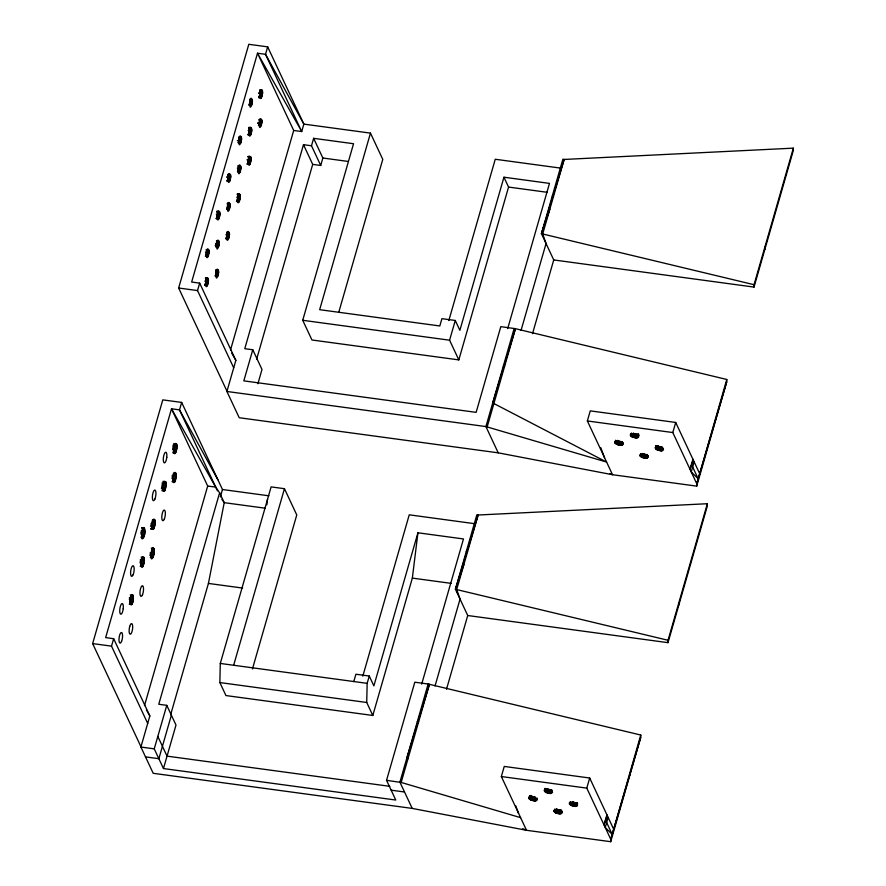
<?xml version="1.0" encoding="UTF-8"?>
<svg xmlns="http://www.w3.org/2000/svg" width="886" height="886" viewBox="0 0 886 886"><rect width="100%" height="100%" fill="white"/><g stroke="black" fill="none" stroke-linecap="round" stroke-linejoin="round"><path stroke-width="1.33" d="M133.409 598.382L133.033 595.237L131.748 594.849C126.942 600.719 132.036 612.06 133.409 598.382L129.334 597.828M166.07 484.886L165.693 481.74L164.419 481.353C159.602 487.222 164.707 498.574 166.07 484.886L162.005 484.332M456.655 591.881L456.7 589.489L478.141 515.01L707.349 503.724L707.294 506.105L668 642.66L467.73 615.515L455.437 589.268L476.867 514.766L478.141 515.01L455.437 589.268L668.044 640.279L668 642.66M542.664 236.307L542.719 233.926L564.149 159.447L793.358 148.15L793.302 150.542L754.008 287.086L553.739 259.941L541.446 233.694L562.876 159.203L564.149 159.447L541.446 233.694L754.052 284.705L754.008 287.086M144.496 705.599L207.689 486.037L171.507 408.789L105.644 637.61L113.663 638.695L149.845 715.943L140.896 747.042L153.2 773.301L412.211 808.409L526.528 830.293L610.709 841.7L640.722 737.429L640.766 735.037L428.148 684.014L414.803 682.209L386.551 780.333L395.776 800.036L163.467 768.55L154.242 748.847L166.767 705.345L158.76 704.259L219.617 492.804L215.708 487.123L171.507 408.789L179.515 409.875L217.845 479.669M678.831 605.027L678.875 602.635M227.137 391.523L178.651 288.016L248.8 44.3L267.672 46.858L265.523 54.301L301.716 131.549L257.516 53.215L293.698 130.463L301.716 131.549L303.854 124.106L265.523 54.301L257.516 53.215L191.653 282.047L199.671 283.132L235.853 360.38L226.905 391.468L239.209 417.727L498.22 452.835L612.536 474.719L696.717 486.126L726.73 381.855L726.775 379.474L515.442 328.695L500.811 326.646L476.136 412.355L243.827 380.869L252.776 349.771L244.769 348.685L303.477 144.684L311.495 145.769L320.721 165.472L312.703 164.386L303.477 144.684M764.839 249.453L764.884 247.072M421.692 684.136L463.478 538.954L417.937 532.785L412.344 578.104L372.807 715.467L225.941 695.554L219.861 682.563L220.293 663.448L271.116 486.89L284.461 488.695L296.766 514.954L252.444 668.952M372.807 715.467L366.726 702.476L367.158 683.35L369.263 676.04L355.906 674.224L353.802 681.544M629.913 774.984L629.924 774.12M715.921 419.41L715.943 418.557M610.709 841.7L610.764 839.319L640.766 735.037M696.717 486.126L696.773 483.745L726.775 379.474M209.129 251.857C205.098 269.776 206.073 239.541 209.129 251.857L206.416 251.491M208.476 280.851C204.456 298.77 205.419 268.536 208.476 280.851L205.762 280.485M219.983 214.146C215.951 232.066 216.926 201.831 219.983 214.146L217.269 213.77M219.318 243.174C215.298 261.104 216.262 230.858 219.318 243.174L216.605 242.808M218.665 272.212C214.633 290.132 215.608 259.897 218.665 272.212L215.951 271.847M230.792 176.591C226.761 194.51 227.735 164.275 230.792 176.591L228.079 176.214M230.172 205.497C226.14 223.416 227.104 193.192 230.172 205.497L227.447 205.131M229.518 234.491C225.487 252.41 226.462 222.187 229.518 234.491L226.805 234.125M241.623 138.947C237.592 156.866 238.567 126.643 241.623 138.947L238.91 138.581M240.981 167.941C236.95 185.861 237.913 155.637 240.981 167.941L238.256 167.576M240.327 196.936C236.296 214.855 237.271 184.631 240.327 196.936L237.614 196.57M252.455 101.314C248.423 119.233 249.398 88.999 252.455 101.314L249.741 100.949M251.812 130.308C247.781 148.228 248.756 117.993 251.812 130.308L249.099 129.943M251.159 159.303C247.128 177.222 248.102 146.987 251.159 159.303L248.445 158.937M262.644 92.676C258.612 110.595 259.587 80.36 262.644 92.676L259.93 92.31M261.99 121.67C257.959 139.589 258.933 109.355 261.99 121.67L259.277 121.304M144.961 533.007C142.956 513.769 138.67 553.074 144.961 533.007L140.885 532.453M144.196 561.923C144.174 560.561 144.939 556.419 142.635 557.017C138.526 561.137 141.826 574.46 144.196 561.923L140.132 561.381M155.094 524.091C155.072 522.729 155.825 518.587 153.533 519.185C149.413 523.305 152.713 536.628 155.094 524.091L151.019 523.548M154.33 553.019C152.481 533.815 147.962 573.054 154.33 553.019L150.255 552.465M176.868 448.427C176.857 447.087 177.543 442.945 175.306 443.521C171.197 447.64 174.487 460.964 176.868 448.427L172.792 447.884M176.115 477.355C176.126 476.003 176.757 471.884 174.553 472.437C170.544 476.646 173.667 489.858 176.115 477.355L172.039 476.801M266.863 504.787L267.539 499.294M532.176 796.292L530.714 799.914L529.23 798.862L528.92 797.378C531.478 795.971 535.886 797.19 537.06 799.925L534.867 800.977L530.714 799.914L531.489 795.938M547.648 788.861L546.186 792.483L544.702 791.431L544.392 789.947C546.95 788.529 551.358 789.747 552.532 792.494L550.339 793.546L546.186 792.483L546.961 788.507M618.184 440.73L616.722 444.351L614.862 442.745L614.928 441.804C617.487 440.397 621.894 441.616 623.068 444.351L620.876 445.403L616.722 444.351L617.498 440.375M557.172 809.217L555.721 812.839L553.861 811.244L553.927 810.291C556.474 808.885 560.893 810.103 562.056 812.839L559.874 813.891L555.721 812.839L556.486 808.863M633.656 433.298L632.194 436.92L630.334 435.314L630.4 434.373C632.958 432.966 637.366 434.184 638.54 436.92L636.347 437.972L632.194 436.92L632.704 434.262M572.644 801.786L571.193 805.407L569.333 803.801L569.399 802.86C571.946 801.453 576.365 802.672 577.528 805.407L575.346 806.459L571.193 805.407L571.703 802.749M643.181 453.643L641.73 457.265L639.869 455.67L639.936 454.728C642.483 453.322 646.902 454.54 648.065 457.276L645.883 458.328L641.73 457.265L642.239 454.618M658.663 446.212L657.202 449.833L655.718 448.781L655.407 447.297C657.966 445.88 662.374 447.098 663.536 449.844L661.355 450.896L657.202 449.833L657.977 445.857M170.655 714.67L208.42 583.431L224.224 502.661L219.617 492.804M530.725 795.418L529.872 799.405L530.958 795.628M616.446 441.184L615.881 443.842L616.601 441.317M545.909 789.315L545.344 791.973L546.064 789.448M631.917 433.752L631.353 436.41L632.072 433.885M555.444 809.671L554.88 812.329L555.6 809.804M641.453 454.097L640.888 456.766L641.608 454.241M570.916 802.24L570.351 804.898L571.071 802.373M656.925 446.666L656.36 449.324L657.445 445.547M529.861 796.204L529.23 798.862L529.961 796.337M615.87 440.63L615.238 443.299L615.969 440.774M545.333 788.773L544.702 791.431L545.433 788.905M631.341 433.199L630.721 435.868L631.441 433.343M554.869 809.128L554.237 811.786L554.968 809.261M640.877 453.554L640.246 456.212L640.977 453.687M570.34 801.686L569.709 804.355L570.44 801.83M656.349 446.123L655.718 448.781L656.448 446.256M638.363 437.363L638.972 434.915M656.039 445.58L655.341 448.238L656.061 445.713M141.129 747.097L92.642 643.59L162.791 399.874L181.663 402.421L222.464 489.515L220.315 496.968M233.705 367.823L197.523 290.575L199.671 283.132M147.696 723.397L111.514 646.149L113.663 638.695M181.663 402.421L179.515 409.875L217.435 490.811M230.504 350.036L293.698 130.463M311.495 145.769L313.633 138.327L353.547 143.731L302.724 320.289L311.961 339.991L458.815 359.893L508.564 187.068L503.946 177.211L549.486 183.391L507.7 328.573M256.663 359.107L312.703 164.386M257.904 383.716L262.001 369.473L252.776 349.771M320.721 165.472L322.858 158.018L313.633 138.327M171.375 715.19L158.86 758.693L145.503 756.888M163.467 768.55L175.993 725.036L166.767 705.345M267.672 46.858L303.854 124.106L370.47 133.121L319.658 309.69L439.81 325.97L441.926 318.661L455.271 320.466L459.878 330.312L503.946 177.211M233.649 665.253L284.461 488.695M338.829 312.049L382.774 159.391L370.47 133.121M448.814 320.577L495.252 159.258L560.672 168.119M458.815 359.893L449.59 340.202L455.271 320.466M362.806 676.151L409.243 514.821L474.663 523.692M417.937 532.785L373.87 685.886L369.263 676.04M514.157 328.451L485.916 426.576L498.22 452.835M487.178 426.886L515.442 328.695L492.716 402.931L606.611 462.082L485.916 426.576L226.905 391.468M521.046 330.412L546.053 243.55L542.719 233.926M428.148 684.014L399.907 782.15L412.211 808.409M386.551 780.333L401.17 782.449L429.433 684.258L406.707 758.505L407.992 758.737M532.519 333.657L553.739 259.941M435.037 685.974L460.044 599.113L456.7 589.489M446.511 689.219L467.73 615.515M610 473.645L612.536 474.719L587.352 420.961L590.253 410.871L675.708 422.456L699.674 473.656M522.729 828.665L526.528 830.293L501.343 776.535L504.245 766.434L589.699 778.019L613.666 829.218M614.862 442.745L615.582 440.231M616.722 444.351L617.808 440.563M618.793 441.006L617.708 444.783L619.203 441.128M619.868 441.339L618.782 445.126L620.278 441.416M620.953 441.549L619.857 445.337L621.33 441.571M621.961 441.616L620.876 445.403L622.293 441.593M622.481 442.812L621.762 445.337L622.659 442.756M622.448 445.126L623.168 442.601M632.194 436.92L633.28 433.132M528.853 798.319L529.573 795.794M634.265 433.564L633.18 437.352L634.675 433.697M635.34 433.907L634.254 437.695L635.749 433.985M530.714 799.914L531.799 796.137M636.425 434.118L635.328 437.905L636.801 434.14M532.785 796.569L531.7 800.357L533.195 796.691M637.433 434.184L636.347 437.972L637.765 434.162M533.859 796.902L532.774 800.689L534.269 796.979M638.319 434.118L637.233 437.905L638.573 434.04M637.92 437.695L638.64 435.17M534.945 797.112L533.848 800.9L535.321 797.145M535.598 798.452L534.867 800.977L535.808 798.43M536.473 798.386L535.742 800.9L536.65 798.33M536.44 800.689L537.16 798.175M544.325 790.888L545.045 788.363M641.73 457.265L642.815 453.488M546.186 792.483L547.271 788.695M643.801 453.92L642.715 457.708L644.211 454.042M548.257 789.138L547.171 792.926L548.667 789.26M644.875 454.252L643.79 458.04L645.285 454.341M549.331 789.47L548.246 793.258L549.741 789.548M645.96 454.463L644.864 458.25L646.337 454.496M550.416 789.681L549.32 793.468L550.793 789.714M646.968 454.54L645.883 458.328L647.301 454.518M551.424 789.758L550.339 793.546L551.756 789.725M647.489 455.736L646.758 458.25L647.666 455.681M647.444 458.051L648.175 455.526M551.945 790.943L551.225 793.468L552.122 790.899M657.202 449.833L658.287 446.046M659.273 446.489L658.187 450.276L659.682 446.61M660.347 446.821L659.262 450.609L660.757 446.898M555.721 812.839L556.807 809.051M661.432 447.031L660.336 450.819L661.809 447.065M557.792 809.494L556.707 813.27L558.202 809.616M662.44 447.109L661.355 450.896L662.296 448.349M558.867 809.826L557.781 813.614L559.276 809.904M662.961 448.294L662.23 450.819L663.138 448.25M559.952 810.037L558.856 813.824L560.329 810.059M560.96 810.114L559.874 813.891L561.292 810.081M561.48 811.299L560.749 813.824L561.646 811.244M561.436 813.614L562.167 811.089M726.73 381.855L696.773 483.745L672.795 432.545L675.708 422.456M571.193 805.407L571.913 802.882M573.264 802.052L572.179 805.839L573.674 802.184M574.338 802.395L573.253 806.182L574.748 802.472M575.424 802.605L574.327 806.393L575.8 802.627M576.432 802.672L575.346 806.459L576.764 802.65M577.318 802.605L576.221 806.393L577.129 803.812M576.908 806.182L577.639 803.657M640.722 737.429L610.764 839.319L586.787 788.119L589.699 778.019M692.93 459.214L690.017 469.314L693.24 459.934M694.137 461.827L691.257 471.939L698.19 478.783L691.767 465.061M754.052 284.705L793.358 148.15M606.921 814.788L604.008 824.888L607.231 815.497M608.128 817.401L605.249 827.513L612.182 834.346L605.758 820.624M668.044 640.279L707.349 503.724M541.446 233.694L549.863 209.096M455.437 589.268L463.854 564.67M259.908 91.546L262.621 91.657L259.897 91.291M249.719 100.184L252.432 100.295L249.719 99.93M259.255 120.54L261.968 120.651L259.255 120.286M249.077 129.179L251.779 129.29L249.066 128.924M238.888 137.817L241.601 137.928L238.888 137.563M248.423 158.173L251.137 158.284L248.423 157.918M238.245 166.812L240.948 166.922L238.234 166.557M228.056 175.45L230.77 175.572L228.056 175.195M237.592 195.806L240.305 195.917L237.592 195.551M227.436 204.367L230.138 204.478L227.425 204.112M217.247 213.005L219.961 213.127L217.247 212.751M226.783 233.361L229.496 233.472L226.783 233.107M216.594 242.044L219.296 242.155L216.583 241.789M206.394 250.727L209.107 250.838L206.394 250.472M215.929 271.083L218.643 271.194L215.918 270.828M205.751 279.721L208.454 279.832L205.74 279.467M259.808 90.638L262.5 90.793L259.775 90.416M249.63 99.276L252.311 99.431M259.166 119.632L261.846 119.787L259.133 119.411M248.977 128.271L251.657 128.426L248.944 128.06M238.799 136.909L241.479 137.064M248.324 157.265L251.015 157.42L248.301 157.055M238.146 165.904L240.826 166.059L238.112 165.693M227.957 174.553L230.648 174.697L227.935 174.332M237.492 194.898L240.184 195.053L237.47 194.687M227.337 203.459L230.017 203.614L227.303 203.248M217.148 212.108L219.839 212.252L217.125 211.887M226.683 232.453L229.374 232.608L226.661 232.243M216.494 241.136L219.174 241.291L216.461 240.926M206.294 249.819L208.985 249.974L206.272 249.608M215.83 270.175L218.521 270.33L215.796 269.953M205.652 278.813L208.332 278.968L205.618 278.603M259.62 89.929L262.289 90.128M248.789 127.562L251.447 127.772L248.733 127.396M248.135 156.556L250.804 156.767L248.091 156.39M237.304 194.189L239.973 194.399L237.26 194.034M216.97 211.4L219.628 211.599L216.915 211.233M205.463 278.104L208.121 278.315L205.408 277.938M258.612 97.704L261.104 97.992M215.652 244.913L219.097 245.356M215.486 243.783L219.252 244.281L215.652 243.417M258.502 93.229L262.566 93.772L258.978 92.919M259.687 94.525L262.4 94.891L259.731 94.237M259.443 95.566L262.156 95.932L259.498 95.3M259.122 96.463L261.846 96.84L259.21 96.242M258.767 97.172L261.481 97.538L258.856 96.995M249.675 102.045L252.388 102.422L249.985 101.846M249.509 103.164L252.222 103.529L249.542 102.887M249.254 104.205L251.967 104.57L249.32 103.939M248.944 105.113L251.657 105.478L249.021 104.88M259.199 122.401L261.924 122.766L259.52 122.202M257.682 123.331L261.758 123.885L257.748 122.91M258.79 124.561L261.503 124.926L258.856 124.295M258.479 125.458L261.193 125.834L258.557 125.236M249.021 131.039L251.735 131.416L248.135 130.552M248.855 132.158L251.569 132.523L248.9 131.881M248.612 133.199L251.325 133.564L248.667 132.933M248.29 134.107L251.015 134.473L248.368 133.875M247.936 134.805L250.649 135.181L248.025 134.628M238.843 139.689L241.557 140.054L239.154 139.479M237.315 140.608L241.391 141.162L238.711 140.52M238.423 141.838L241.136 142.214L238.489 141.583M238.112 142.746L240.826 143.111L238.19 142.524M322.858 158.018L348.143 161.44M508.564 187.068L547.404 192.328M247.017 159.857L251.092 160.41L247.493 159.546M248.202 161.152L250.926 161.518L248.246 160.875M247.958 162.193L250.672 162.559L248.025 161.928M247.648 163.102L250.361 163.467L247.726 162.869M247.294 163.799L250.007 164.176L247.382 163.622M238.19 168.683L240.903 169.049L237.304 168.185M238.024 169.791L240.737 170.156L238.068 169.514M237.78 170.832L240.494 171.197L237.836 170.577M237.459 171.74L240.172 172.106L237.537 171.519M226.65 177.134L230.725 177.687L227.126 176.835M227.835 178.429L230.559 178.806L227.879 178.152M227.591 179.481L230.305 179.847L227.658 179.216M227.281 180.379L229.995 180.744L227.359 180.157M226.927 181.087L229.64 181.453L227.015 180.91M237.537 197.678L240.25 198.043L236.662 197.179M237.37 198.785L240.084 199.151L237.415 198.508M237.127 199.826L239.84 200.192L237.193 199.571M236.817 200.734L239.53 201.1L236.894 200.513M236.451 201.443L239.176 201.809L236.551 201.266M227.381 206.239L230.094 206.604L227.702 206.028M227.215 207.346L229.928 207.712L227.259 207.069M226.971 208.387L229.684 208.764L227.026 208.132M226.65 209.295L229.363 209.661L226.949 209.118M217.192 214.877L219.916 215.243L216.317 214.39M217.026 215.985L219.75 216.361L217.07 215.708M216.782 217.037L219.495 217.402L216.849 216.771M216.472 217.934L219.185 218.299L216.549 217.712M216.118 218.643L218.831 219.008L216.206 218.465M226.727 235.233L229.441 235.598L225.852 234.735M226.561 236.34L229.275 236.706L226.606 236.064M226.318 237.382L229.031 237.758L226.384 237.127M226.008 238.29L228.721 238.655L226.085 238.068M216.328 246.131L218.82 246.474L215.176 245.577M206.338 252.599L209.052 252.964L205.463 252.1M206.172 253.706L208.886 254.072L206.216 253.429M205.929 254.747L208.642 255.113L205.984 254.492M205.618 255.655L208.332 256.021L205.696 255.423M215.874 272.943L218.587 273.309L216.195 272.744M215.708 274.062L218.421 274.427L215.752 273.774M215.464 275.103L218.177 275.468L215.519 274.837M215.154 276L217.867 276.377L215.232 275.779M205.696 281.593L208.409 281.958L204.81 281.095M205.53 282.7L208.243 283.066L205.563 282.424M205.275 283.741L207.988 284.107L205.342 283.476M204.965 284.65L207.678 285.015L205.043 284.417M204.611 285.347L207.324 285.724L204.699 285.17M178.651 288.016L197.523 290.575M302.724 320.289L449.59 340.202M587.352 420.961L672.795 432.545M173.822 443.532L176.535 443.897M174.077 444.34L176.79 444.706M172.87 445.237L176.934 445.78M172.892 446.5L176.967 447.053M172.582 449.268L176.657 449.822M173.634 450.764L176.347 451.129M173.235 451.904L175.949 452.27M172.792 452.79L175.506 453.156M173.313 473.257L176.037 473.633M173.468 474.342L176.181 474.708M172.139 475.428L176.203 475.97M171.829 478.185L175.893 478.739M172.87 479.68L175.583 480.046M172.482 480.821L175.195 481.187M207.689 486.037L215.708 487.123M172.039 481.707L174.752 482.084M162.98 481.375L165.693 481.74M222.464 489.515L268.89 495.806M163.234 482.183L165.948 482.549M162.027 483.069L166.103 483.623M161.905 485.716L165.981 486.259M161.695 487.101L165.771 487.654M161.385 488.407L165.46 488.961M162.348 489.736L165.062 490.102M161.905 490.622L164.619 490.988M265.302 508.221L224.224 502.661L221.877 499.239M152.348 520.016L155.061 520.381M152.447 521.079L155.161 521.444M152.47 522.352L155.183 522.718M150.808 524.933L154.884 525.487M150.498 526.24L154.563 526.793M151.462 527.569L154.175 527.934M151.019 528.455L153.732 528.82M141.561 527.624L144.274 527.99M150.542 529.042L153.256 529.407M141.915 528.111L144.628 528.477M142.17 528.92L144.883 529.285M142.314 529.994L145.027 530.36M140.985 531.079L145.06 531.633M140.675 533.848L144.75 534.402M141.771 535.343L144.484 535.709M141.383 536.484L144.097 536.85M140.929 537.37L143.654 537.747M412.344 578.104L451.184 583.365M151.284 548.113L153.998 548.489M151.539 548.921L154.253 549.298M151.683 550.007L154.397 550.372M151.716 551.269L154.43 551.635M150.044 553.85L154.12 554.403M149.734 555.168L153.81 555.71M150.698 556.486L153.411 556.851M150.255 557.372L152.968 557.748M141.206 557.039L143.92 557.405M141.461 557.848L144.174 558.213M141.561 558.911L144.274 559.276M140.221 559.996L144.296 560.55M139.922 562.765L143.986 563.319M140.963 564.26L143.676 564.626M140.575 565.401L143.288 565.766M140.121 566.287L142.845 566.652M208.42 583.431L242.653 588.071M130.32 594.871L133.033 595.237M130.574 595.68L133.288 596.045M130.718 596.754L133.432 597.12M129.245 599.213L133.31 599.756M130.386 600.786L133.099 601.151M130.076 602.092L132.789 602.458M129.677 603.233L132.402 603.599M129.234 604.119L131.948 604.485M92.642 643.59L111.514 646.149M220.293 663.448L367.158 683.35M219.861 682.563L366.726 702.476M501.343 776.535L586.787 788.119M140.896 747.042L154.242 748.847M389.785 786.325L167.044 756.135L157.819 736.432M391.169 790.179L404.514 791.995M215.996 247.039L218.51 247.382L216.095 246.817M552.277 196.061L553.551 196.293M466.269 551.635L467.542 551.856M247.006 164.143L249.63 164.63M503.348 366.007L504.632 366.25M417.339 721.569L418.624 721.813M225.742 238.821L228.366 239.364M205.353 256.176L207.977 256.73M215.686 244.591L218.277 245.234M401.17 782.449L520.603 817.656M231.767 353.149L235.853 360.38M146.445 709.919L149.845 715.943M600.741 447.618L604.573 457.73M515.696 805.717L518.565 813.304M123.232 608.682L122.711 611.373A5.394 1.661 -82.3 0 1 119.854 612.47A5.394 1.661 -82.3 0 1 121.515 603.92A5.394 1.661 -82.3 0 1 123.232 608.682M166.789 457.353L166.269 460.044A5.394 1.661 -82.3 0 1 163.412 461.141A5.394 1.661 -82.3 0 1 165.073 452.591A5.394 1.661 -82.3 0 1 166.789 457.353M129.744 626.38L129.422 627.698A5.394 1.661 -82.3 0 0 130.619 634.11A5.394 1.661 -82.3 0 0 132.634 625.66A5.394 1.661 -82.3 0 0 129.744 626.38M133.155 574.682A5.394 1.661 -82.3 0 0 133.387 565.822A5.394 1.661 -82.3 0 0 130.585 572.611A5.394 1.661 -82.3 0 0 133.155 574.682M154.928 499.017A5.394 1.661 -82.3 0 0 155.161 490.157A5.394 1.661 -82.3 0 0 152.359 496.946A5.394 1.661 -82.3 0 0 154.928 499.017M164.353 519.03A5.394 1.661 -82.3 0 0 164.586 510.17A5.394 1.661 -82.3 0 0 161.784 516.959A5.394 1.661 -82.3 0 0 164.353 519.03M142.524 594.683A5.394 1.661 -82.3 0 0 142.757 585.834A5.394 1.661 -82.3 0 0 139.955 592.623A5.394 1.661 -82.3 0 0 142.524 594.683M121.559 641.442A5.394 1.661 -82.3 0 0 121.792 632.582A5.394 1.661 -82.3 0 0 118.99 639.371A5.394 1.661 -82.3 0 0 121.559 641.442"/></g></svg>
